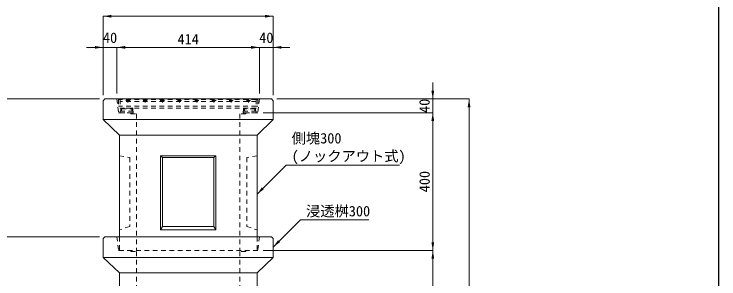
# Model space of a CAD drawing. Units: millimetres at full size; some dimension numbers follow another scale. Extents: x 40781 to 122968, y -21714 to -2620.
# Drawn here: x 87696 to 89744, y -16838 to -16069 of the extents above; entities that cross this region are included whole.
import ezdxf
from ezdxf.enums import TextEntityAlignment as Align

# ---------------------------------------------------------------- set-up
doc = ezdxf.new("R2010")
doc.units = ezdxf.units.MM
doc.header["$LTSCALE"] = 18
for name, pattern in [('CHAIN', [18.5, 12, -1.5, 3.5, -1.5]), ('USER1', [1.35, 0.75, -0.6]), ('USER2', [1.35, 0.75, -0.6])]:
    doc.linetypes.add(name, pattern=pattern)
for name, color, linetype, lineweight in [('Center', 1, 'CHAIN', 5), ('グレーチング', 7, 'USER1', 9), ('寸法線', 7, 'Continuous', 9), ('嵩上断面', 112, 'USER1', 9), ('本体', 2, 'Continuous', 13), ('枠', 5, 'Continuous', 25)]:
    doc.layers.add(name, color=color, linetype=linetype, lineweight=lineweight)
doc.styles.add('ＭＳ ゴシック', font='')
doc.styles.get('ＭＳ ゴシック').set_extended_font_data('MS Gothic')

# ---------------------------------------------------------------- blocks, each defined once
blk = doc.blocks.new('filled_arrow')
at = {"color": 0, "linetype": 'Continuous', "lineweight": -2}
blk.add_solid([(7.5, 1.25), (0, 0), (7.5, -1.25)], dxfattribs=at)

msp = doc.modelspace()

# ---------------------------------------------------------------- linework, layer by layer
at = {"layer": 'Center'}
for p, q in [((88032.74, -16319.92), (88020.74, -16319.92)), ((88026.74, -16325.92), (88026.74, -16313.92)), ((88082.74, -16319.92), (88070.74, -16319.92)), ((88076.74, -16325.92), (88076.74, -16313.92)), ((88132.74, -16319.92), (88120.74, -16319.92)), ((88126.74, -16325.92), (88126.74, -16313.92)), ((88182.74, -16319.92), (88170.74, -16319.92)), ((88176.74, -16325.92), (88176.74, -16313.92)), ((88232.74, -16319.92), (88220.74, -16319.92)), ((88226.74, -16325.92), (88226.74, -16313.92)), ((88282.74, -16319.92), (88270.74, -16319.92)), ((88276.74, -16325.92), (88276.74, -16313.92)), ((88332.74, -16319.92), (88320.74, -16319.92)), ((88326.74, -16325.92), (88326.74, -16313.92)), ((88382.74, -16319.92), (88370.74, -16319.92)), ((88376.74, -16325.92), (88376.74, -16313.92))]:
    msp.add_line(p, q, dxfattribs=at)
at = {"layer": 'グレーチング'}
for p, q in [((87999.74, -16316.92), (87999.74, -16335.92)), ((87999.74, -16316.92), (88004.24, -16316.92)), ((88399.24, -16316.92), (88004.24, -16316.92)), ((88004.24, -16316.92), (88004.24, -16341.92)), ((88399.24, -16316.92), (88399.24, -16341.92)), ((88403.74, -16316.92), (88399.24, -16316.92)), ((88403.74, -16316.92), (88403.74, -16335.92)), ((87999.74, -16335.92), (88004.24, -16335.92)), ((88399.24, -16322.92), (88004.24, -16322.92)), ((88399.24, -16335.92), (88004.24, -16335.92)), ((88399.24, -16341.92), (88004.24, -16341.92)), ((88403.74, -16335.92), (88399.24, -16335.92))]:
    msp.add_line(p, q, dxfattribs=at)
for centre in [(88026.74, -16319.92), (88076.74, -16319.92), (88126.74, -16319.92), (88176.74, -16319.92), (88226.74, -16319.92), (88276.74, -16319.92), (88326.74, -16319.92), (88376.74, -16319.92)]:
    msp.add_circle(centre, 3, dxfattribs=at)
at = {"layer": '寸法線'}
for p, q in [((87954.74, -16075.15), (88448.74, -16075.15)), ((87954.74, -16304.42), (87954.74, -16075.15)), ((88448.74, -16304.42), (88448.74, -16075.15)), ((87906.74, -16165.58), (88042.74, -16165.58)), ((87954.74, -16304.42), (87954.74, -16165.58)), ((87994.74, -16299.42), (87994.74, -16165.58)), ((87994.74, -16165.58), (88408.74, -16165.58)), ((87994.74, -16299.42), (87994.74, -16165.58)), ((88496.74, -16165.58), (88360.74, -16165.58)), ((88408.74, -16299.42), (88408.74, -16165.58)), ((88408.74, -16299.42), (88408.74, -16165.58)), ((88448.74, -16304.42), (88448.74, -16165.58)), ((88912.46, -16267.42), (88912.46, -16403.42)), ((87943.74, -16315.42), (87403.71, -16315.42)), ((87943.74, -16315.42), (87497.99, -16315.42)), ((88459.74, -16315.42), (88912.46, -16315.42)), ((88459.74, -16315.42), (89017.91, -16315.42)), ((89017.91, -17555.42), (89017.91, -16315.42)), ((88419.74, -16355.42), (88912.46, -16355.42)), ((88419.74, -16355.42), (88912.46, -16355.42)), ((88912.46, -16355.42), (88912.46, -16755.42)), ((87943.74, -16715.42), (87497.99, -16715.42)), ((87943.74, -16715.42), (87497.99, -16715.42)), ((88419.74, -16755.42), (88912.46, -16755.42)), ((88419.74, -16755.42), (88912.46, -16755.42)), ((88912.46, -16755.42), (88912.46, -17155.42))]:
    msp.add_line(p, q, dxfattribs=at)
for points in [[(88401.74, -16592.05), (88486.32, -16507.47), (88815.66, -16507.47)], [(88448.74, -16745.42), (88528.22, -16665.94), (88727.13, -16665.94)]]:
    msp.add_lwpolyline(points, dxfattribs=at)
at = {"layer": '嵩上断面'}
for p, q in [((88005.74, -16341.92), (88005.74, -16350.92)), ((88040.74, -16341.92), (88005.74, -16341.92)), ((88040.74, -16341.92), (88005.74, -16341.92)), ((88040.74, -16350.92), (88040.74, -16341.92)), ((88362.74, -16341.92), (88397.74, -16341.92)), ((88362.74, -16341.92), (88397.74, -16341.92)), ((88362.74, -16350.92), (88362.74, -16341.92)), ((88397.74, -16341.92), (88397.74, -16350.92)), ((88004.24, -16350.92), (88004.24, -16355.42)), ((88042.24, -16350.92), (88004.24, -16350.92)), ((88004.24, -16355.42), (88042.24, -16355.42)), ((88007.24, -16350.92), (88009.54, -16350.92)), ((88008.04, -16350.92), (88008.04, -16344.22)), ((88008.04, -16344.22), (88038.44, -16344.22)), ((88038.44, -16344.22), (88038.44, -16350.92)), ((88039.94, -16350.92), (88042.24, -16350.92)), ((88042.24, -16355.42), (88042.24, -16350.92)), ((88363.54, -16350.92), (88361.24, -16350.92)), ((88361.24, -16355.42), (88361.24, -16350.92)), ((88361.24, -16350.92), (88399.24, -16350.92)), ((88399.24, -16355.42), (88361.24, -16355.42)), ((88395.44, -16344.22), (88365.04, -16344.22)), ((88365.04, -16344.22), (88365.04, -16350.92)), ((88396.24, -16350.92), (88393.94, -16350.92)), ((88395.44, -16350.92), (88395.44, -16344.22)), ((88399.24, -16350.92), (88399.24, -16355.42))]:
    msp.add_line(p, q, dxfattribs=at)
at = {"layer": '本体'}
for p, q in [((87954.74, -16320.42), (87959.74, -16315.42)), ((87954.74, -16320.42), (87954.74, -16375.42)), ((87959.74, -16315.42), (88443.74, -16315.42)), ((88443.74, -16315.42), (88448.74, -16320.42)), ((88448.74, -16320.42), (88448.74, -16375.42)), ((87954.74, -16375.42), (88001.74, -16420.42)), ((88448.74, -16375.42), (88401.74, -16420.42)), ((88001.74, -16420.42), (88001.74, -16715.42)), ((88401.74, -16420.42), (88401.74, -16715.42)), ((87954.74, -16720.42), (87959.74, -16715.42)), ((87954.74, -16720.42), (87954.74, -16775.42)), ((87959.74, -16715.42), (88443.74, -16715.42)), ((88443.74, -16715.42), (88448.74, -16720.42)), ((88448.74, -16720.42), (88448.74, -16775.42)), ((87954.74, -16775.42), (88001.74, -16820.42)), ((88448.74, -16775.42), (88401.74, -16820.42)), ((88001.74, -16820.42), (88001.74, -17115.42)), ((88401.74, -16820.42), (88401.74, -17115.42))]:
    msp.add_line(p, q, dxfattribs=at)
at = {"layer": '本体', "linetype": 'USER2'}
for p, q in [((87994.74, -16315.42), (87999.74, -16355.42)), ((88408.74, -16315.42), (88403.74, -16355.42)), ((87999.74, -16355.42), (88033.74, -16355.42)), ((88033.74, -16355.42), (88034.74, -16358.62)), ((88034.74, -16358.62), (88051.74, -16358.62)), ((88051.74, -16358.62), (88051.74, -16755.42)), ((88351.74, -16358.62), (88351.74, -16755.42)), ((88368.74, -16358.62), (88351.74, -16358.62)), ((88369.74, -16355.42), (88368.74, -16358.62)), ((88403.74, -16355.42), (88369.74, -16355.42)), ((87994.74, -16715.42), (87999.74, -16755.42)), ((88408.74, -16715.42), (88403.74, -16755.42)), ((87999.74, -16755.42), (88033.74, -16755.42)), ((88033.74, -16755.42), (88034.74, -16758.62)), ((88034.74, -16758.62), (88051.74, -16758.62)), ((88051.74, -16758.62), (88051.74, -17155.42)), ((88351.74, -16758.62), (88351.74, -17155.42)), ((88368.74, -16758.62), (88351.74, -16758.62)), ((88369.74, -16755.42), (88368.74, -16758.62)), ((88403.74, -16755.42), (88369.74, -16755.42))]:
    msp.add_line(p, q, dxfattribs=at)
at = {"layer": '本体', "lineweight": 9}
for p, q in [((87954.74, -16375.42), (88448.74, -16375.42)), ((88401.74, -16420.42), (88001.74, -16420.42)), ((87954.74, -16775.42), (88448.74, -16775.42)), ((88401.74, -16820.42), (88001.74, -16820.42))]:
    msp.add_line(p, q, dxfattribs=at)
at = {"layer": '本体', "lineweight": 5}
for p, q in [((88121.74, -16480.42), (88126.74, -16485.42)), ((88276.74, -16485.42), (88281.74, -16480.42)), ((88121.74, -16695.42), (88126.74, -16685.42)), ((88276.74, -16685.42), (88281.74, -16695.42))]:
    msp.add_line(p, q, dxfattribs=at)
at = {"layer": '本体', "linetype": 'USER2', "lineweight": 9}
for p, q in [((88001.74, -16715.42), (88001.74, -16755.42)), ((88401.74, -16715.42), (88401.74, -16755.42)), ((88001.74, -16755.42), (88401.74, -16755.42))]:
    msp.add_line(p, q, dxfattribs=at)
for points in [[(88001.74, -16480.42), (88031.74, -16485.42), (88031.74, -16685.43), (88001.74, -16695.43)], [(88401.74, -16480.42), (88371.74, -16485.42), (88371.74, -16685.43), (88401.74, -16695.43)]]:
    msp.add_lwpolyline(points, dxfattribs=at)
at = {"layer": '本体', "lineweight": 5}
for points in [[(88121.74, -16695.42), (88281.74, -16695.42), (88281.74, -16480.42), (88121.74, -16480.42)], [(88126.74, -16685.42), (88276.74, -16685.42), (88276.74, -16485.42), (88126.74, -16485.42)]]:
    msp.add_lwpolyline(points, close=True, dxfattribs=at)
at = {"layer": '枠'}
msp.add_line((89743.82, -19878.67), (89743.82, -15398.67), dxfattribs=at)

# ---------------------------------------------------------------- block references
at = {"layer": '寸法線', "xscale": 3.2, "yscale": 3.2}
for p in [(87954.74, -16075.15), (87994.74, -16165.58), (87994.74, -16165.58), (88448.74, -16165.58)]:
    msp.add_blockref('filled_arrow', p, dxfattribs=at)
for p, rotation in [((88448.74, -16075.15), 180), ((87954.74, -16165.58), 180), ((88408.74, -16165.58), 180), ((88408.74, -16165.58), 180), ((88912.46, -16315.42), 90), ((89017.91, -16315.42), 270), ((88912.46, -16355.42), 270), ((88912.46, -16355.42), 270), ((88401.74, -16592.05), 45), ((88448.74, -16745.42), 45), ((88912.46, -16755.42), 90), ((88912.46, -16755.42), 270)]:
    msp.add_blockref('filled_arrow', p, dxfattribs=dict(at, rotation=rotation))

# ---------------------------------------------------------------- texts
at = {"layer": '寸法線', "style": 'ＭＳ ゴシック'}
for s, p in [('40', (87974.74, -16137.58)), ('414', (88201.74, -16141.58)), ('40', (88428.74, -16137.58))]:
    msp.add_text(s, height=30.38, dxfattribs=at).set_placement(p, align=Align.MIDDLE_CENTER)
for s, p in [('40', (88888.21, -16335.42)), ('400', (88888.46, -16555.42))]:
    msp.add_text(s, height=30.38, rotation=90, dxfattribs=at).set_placement(p, align=Align.MIDDLE_CENTER)
for s, p in [('側塊300', (88502.32, -16453.77)), ('(ノックアウト式)', (88502.32, -16505.77))]:
    msp.add_text(s, height=30.38, dxfattribs=at).set_placement(p, align=Align.BOTTOM_LEFT)
msp.add_text('浸透桝300', height=30.38, dxfattribs=at).set_placement((88544.22, -16625.91), align=Align.TOP_LEFT)

doc.saveas('drawing.dxf')
